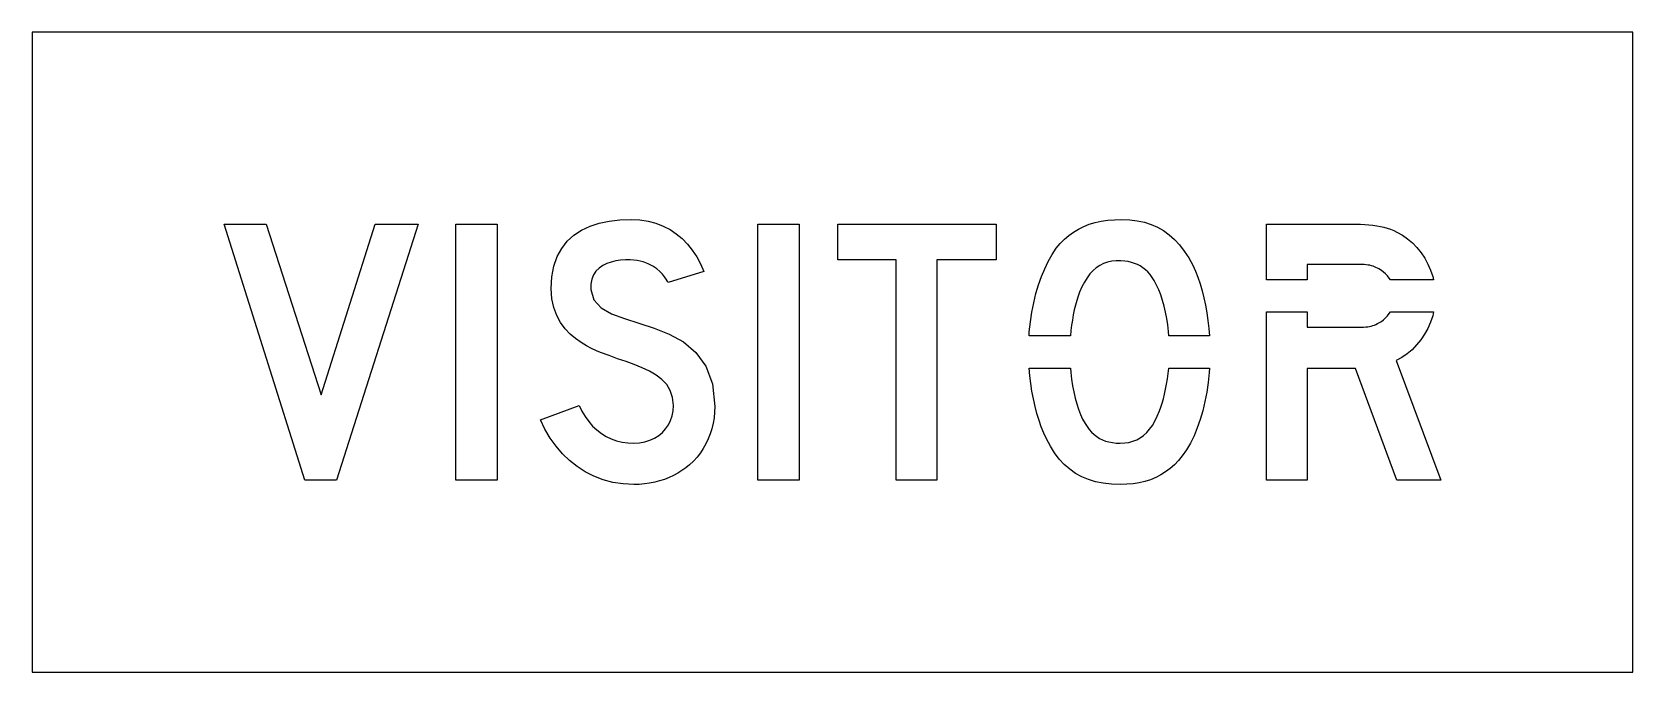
# Model space of a CAD drawing. Extents: x 0 to 25, y 0 to 10.
import ezdxf

# ---------------------------------------------------------------- set-up
doc = ezdxf.new("R2010")
doc.units = 0
doc.layers.add('CUT', color=7, linetype='Continuous')
doc.layers.add('OUTSIDE', color=1, linetype='Continuous')

msp = doc.modelspace()

# ---------------------------------------------------------------- linework, layer by layer
at = {"layer": 'CUT'}
for points in [[(3.658, 7), (4.514, 4.3332), (5.3564, 7), (6.03, 7), (4.7528, 3), (4.2616, 3), (2.9984, 7)], [(7.2648, 3), (6.6192, 3), (6.6192, 7), (7.2648, 7)], [(10.6156, 3.802), (10.5904, 3.7208), (10.5596, 3.642), (10.5236, 3.5664), (10.4824, 3.494), (10.4364, 3.4244), (10.3852, 3.3588), (10.3292, 3.2968), (10.2684, 3.2384), (10.2104, 3.1912), (10.1492, 3.1476), (10.0848, 3.1076), (10.0176, 3.0712), (9.948, 3.0388), (9.8752, 3.0104), (9.8004, 2.9864), (9.7236, 2.9664), (9.6448, 2.9504), (9.564, 2.9392), (9.4816, 2.932), (9.398, 2.93), (9.23, 2.938), (9.0696, 2.9628), (8.9176, 3.0028), (8.7732, 3.0576), (8.6376, 3.1264), (8.5104, 3.2088), (8.392, 3.3036), (8.2828, 3.41), (8.1824, 3.528), (8.0916, 3.656), (8.01, 3.7936), (7.9384, 3.9404), (8.542, 4.1648), (8.5868, 4.0736), (8.6376, 3.9896), (8.6936, 3.9128), (8.7548, 3.8436), (8.8204, 3.782), (8.8912, 3.728), (8.966, 3.682), (9.0452, 3.644), (9.128, 3.6144), (9.2148, 3.5928), (9.3048, 3.58), (9.398, 3.5756), (9.4868, 3.5808), (9.5704, 3.5956), (9.6484, 3.62), (9.7204, 3.6536), (9.7856, 3.6948), (9.8436, 3.744), (9.8944, 3.8), (9.9368, 3.8624), (9.9704, 3.9308), (9.9952, 4.0044), (10.0104, 4.0824), (10.0156, 4.1648), (10.0032, 4.2892), (9.9676, 4.3968), (9.9112, 4.4896), (9.8364, 4.57), (9.746, 4.6392), (9.642, 4.7), (9.5272, 4.754), (9.4044, 4.8032), (9.2756, 4.8496), (9.1432, 4.8956), (9.0104, 4.9428), (8.8788, 4.9928), (8.8136, 5.0208), (8.7388, 5.0552), (8.6576, 5.0972), (8.5728, 5.1484), (8.4868, 5.2092), (8.4036, 5.2808), (8.3248, 5.364), (8.254, 5.4596), (8.194, 5.5692), (8.1476, 5.6936), (8.1176, 5.8332), (8.1068, 5.9896), (8.118, 6.176), (8.1496, 6.3424), (8.2016, 6.49), (8.2716, 6.6188), (8.3592, 6.7304), (8.4632, 6.8244), (8.5816, 6.9024), (8.714, 6.9648), (8.8588, 7.012), (9.0148, 7.0448), (9.1812, 7.064), (9.356, 7.07), (9.4924, 7.0636), (9.6216, 7.044), (9.7428, 7.012), (9.8568, 6.9684), (9.9628, 6.9132), (10.0612, 6.8472), (10.1524, 6.7712), (10.2356, 6.6856), (10.3112, 6.5904), (10.3796, 6.4872), (10.44, 6.3752), (10.4928, 6.256), (9.9316, 6.0876), (9.9284, 6.0944), (9.9188, 6.1128), (9.9024, 6.1404), (9.8784, 6.1756), (9.846, 6.2156), (9.8052, 6.258), (9.7548, 6.3008), (9.6944, 6.3412), (9.6236, 6.378), (9.5416, 6.4076), (9.448, 6.4288), (9.342, 6.4384), (9.2672, 6.4396), (9.192, 6.4344), (9.1172, 6.4236), (9.0448, 6.406), (8.976, 6.3812), (8.912, 6.3492), (8.8552, 6.3092), (8.8064, 6.2608), (8.7676, 6.2036), (8.74, 6.1376), (8.7252, 6.0616), (8.7244, 5.9756), (8.7744, 5.8132), (8.8876, 5.6912), (9.0508, 5.5976), (9.2516, 5.5212), (9.4768, 5.4504), (9.714, 5.3736), (9.9496, 5.28), (10.1716, 5.1572), (10.3664, 4.9944), (10.5216, 4.78), (10.6244, 4.5028), (10.6612, 4.1508), (10.6584, 4.0604), (10.6496, 3.972), (10.6356, 3.886)], [(11.9804, 3), (11.3348, 3), (11.3348, 7), (11.9804, 7)], [(13.496, 6.4384), (12.584, 6.4384), (12.584, 7), (15.054, 7), (15.054, 6.4384), (14.1276, 6.4384), (14.1276, 3), (13.496, 3)], [(17.6796, 5.7164), (17.6548, 5.806), (17.6268, 5.8912), (17.5956, 5.9712), (17.5616, 6.0464), (17.5244, 6.1156), (17.492, 6.166), (17.4584, 6.2108), (17.4236, 6.2508), (17.3864, 6.2864), (17.3476, 6.3172), (17.3068, 6.344), (17.2636, 6.3664), (17.2176, 6.3852), (17.1692, 6.4), (17.1176, 6.4116), (17.0628, 6.4196), (17.0048, 6.4244), (16.93, 6.4244), (16.8596, 6.4176), (16.7936, 6.4032), (16.7316, 6.3816), (16.6736, 6.3524), (16.6192, 6.3156), (16.568, 6.2716), (16.5204, 6.2196), (16.476, 6.16), (16.4344, 6.0924), (16.3956, 6.0168), (16.3592, 5.9332), (16.3356, 5.8712), (16.314, 5.8044), (16.294, 5.7332), (16.2756, 5.6584), (16.2596, 5.5804), (16.2452, 5.5), (16.2332, 5.4176), (16.2232, 5.3336), (16.2154, 5.251), (15.5689, 5.251), (15.5732, 5.3164), (15.59, 5.4724), (15.6128, 5.624), (15.642, 5.7708), (15.6768, 5.9124), (15.7172, 6.048), (15.7632, 6.1772), (15.814, 6.2996), (15.8696, 6.4148), (15.93, 6.522), (15.9944, 6.6212), (16.056, 6.6948), (16.1212, 6.7616), (16.19, 6.8216), (16.2632, 6.8748), (16.3408, 6.9212), (16.4224, 6.9616), (16.5092, 6.9952), (16.6004, 7.0224), (16.6972, 7.0436), (16.7988, 7.0584), (16.906, 7.0672), (17.0192, 7.07), (17.142, 7.0656), (17.2592, 7.0512), (17.37, 7.0276), (17.4748, 6.9936), (17.5744, 6.95), (17.668, 6.8964), (17.7568, 6.8324), (17.8404, 6.7584), (17.9192, 6.6736), (17.9932, 6.578), (18.0624, 6.4716), (18.128, 6.3544), (18.1684, 6.2636), (18.206, 6.1668), (18.2404, 6.0648), (18.2716, 5.9576), (18.2996, 5.8464), (18.3244, 5.7316), (18.3452, 5.6132), (18.3628, 5.4924), (18.3764, 5.3696), (18.3859, 5.251), (17.7529, 5.251), (17.7472, 5.3204), (17.7352, 5.4244), (17.72, 5.5252), (17.7016, 5.6228)], [(21.0704, 6.2756), (21.0332, 6.2984), (21.0092, 6.3116), (20.9868, 6.3228), (20.9644, 6.3328), (20.9416, 6.3412), (20.918, 6.3484), (20.8928, 6.3544), (20.8652, 6.3592), (20.8348, 6.3628), (20.8004, 6.3652), (20.7616, 6.3672), (20.7176, 6.368), (20.6684, 6.3684), (19.9104, 6.3684), (19.9104, 6.1282), (19.2788, 6.1282), (19.2788, 7), (20.598, 7), (20.6732, 6.9992), (20.7448, 6.9976), (20.8124, 6.994), (20.8772, 6.9892), (20.9388, 6.9824), (20.998, 6.9736), (21.0548, 6.9628), (21.1096, 6.95), (21.1624, 6.9348), (21.214, 6.9172), (21.2644, 6.8968), (21.314, 6.8736), (21.3996, 6.8264), (21.4804, 6.7696), (21.5564, 6.704), (21.6264, 6.6308), (21.69, 6.5508), (21.7472, 6.4648), (21.7968, 6.374), (21.8388, 6.2792), (21.8724, 6.1808), (21.8854, 6.1282), (21.2114, 6.1282), (21.194, 6.1552), (21.1672, 6.1892), (21.1376, 6.2208), (21.1056, 6.2496)], [(19.9104, 5.6262), (19.9104, 5.386), (20.6684, 5.386), (20.7148, 5.3864), (20.7568, 5.3872), (20.7944, 5.3892), (20.8284, 5.3916), (20.8592, 5.3952), (20.8876, 5.4), (20.914, 5.406), (20.9384, 5.4128), (20.9624, 5.4216), (20.9856, 5.4316), (21.0092, 5.4428), (21.0332, 5.456), (21.0704, 5.4788), (21.1056, 5.5048), (21.1376, 5.5336), (21.1672, 5.5652), (21.194, 5.5992), (21.2114, 5.6262), (21.8869, 5.6262), (21.8724, 5.5652), (21.8384, 5.4656), (21.796, 5.3692), (21.7456, 5.2772), (21.6872, 5.1904), (21.622, 5.11), (21.5504, 5.0364), (21.4724, 4.9708), (21.3888, 4.914), (21.3, 4.8668), (22.0016, 3), (21.314, 3), (20.6684, 4.7404), (19.9104, 4.7404), (19.9104, 3), (19.2788, 3), (19.2788, 5.6262)], [(18.2424, 3.9436), (18.1968, 3.8128), (18.1456, 3.6904), (18.0892, 3.5764), (18.0268, 3.4724), (17.9592, 3.3788), (17.9012, 3.3052), (17.8388, 3.2384), (17.7724, 3.1784), (17.702, 3.1252), (17.6276, 3.0788), (17.5488, 3.0384), (17.466, 3.0048), (17.3792, 2.9776), (17.2884, 2.9564), (17.1932, 2.9416), (17.094, 2.9328), (16.9908, 2.93), (16.8548, 2.9344), (16.7272, 2.9488), (16.608, 2.9724), (16.496, 3.0064), (16.3916, 3.05), (16.2944, 3.1036), (16.204, 3.1676), (16.1196, 3.2416), (16.0416, 3.3264), (15.9692, 3.422), (15.902, 3.5284), (15.84, 3.6456), (15.7992, 3.7336), (15.7608, 3.8292), (15.7252, 3.9312), (15.6924, 4.0384), (15.6628, 4.1508), (15.6364, 4.2668), (15.614, 4.3856), (15.5948, 4.5064), (15.5796, 4.6284), (15.5686, 4.749), (16.2147, 4.749), (16.2204, 4.6776), (16.2324, 4.5744), (16.248, 4.4736), (16.2664, 4.3756), (16.288, 4.2808), (16.3132, 4.1904), (16.3412, 4.1048), (16.3724, 4.0248), (16.4064, 3.9512), (16.4436, 3.8844), (16.476, 3.834), (16.5104, 3.7884), (16.5468, 3.7472), (16.5856, 3.7104), (16.6264, 3.6784), (16.67, 3.6508), (16.716, 3.6276), (16.7648, 3.6088), (16.8168, 3.594), (16.8716, 3.5836), (16.9296, 3.5776), (16.9908, 3.5756), (17.0624, 3.5788), (17.1292, 3.5884), (17.192, 3.6052), (17.2508, 3.6284), (17.306, 3.6588), (17.3576, 3.6964), (17.406, 3.7412), (17.4516, 3.7936), (17.4944, 3.8536), (17.5344, 3.9216), (17.5724, 3.9972), (17.6084, 4.0808), (17.6292, 4.1368), (17.6492, 4.2), (17.668, 4.2688), (17.686, 4.342), (17.7024, 4.4196), (17.7172, 4.5), (17.7304, 4.5824), (17.7416, 4.666), (17.7507, 4.749), (18.3859, 4.749), (18.3816, 4.6784), (18.366, 4.5236), (18.344, 4.3716), (18.316, 4.224), (18.282, 4.0808)]]:
    msp.add_lwpolyline(points, close=True, dxfattribs=at)
at = {"layer": 'OUTSIDE'}
msp.add_lwpolyline([(0, 0), (25, 0), (25, 10), (0, 10)], close=True, dxfattribs=at)

doc.saveas('drawing.dxf')
